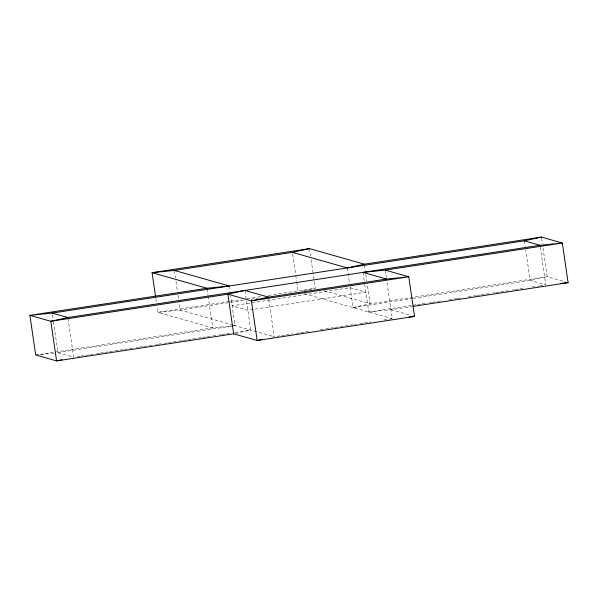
<?xml version="1.0" encoding="UTF-8"?>
<svg xmlns="http://www.w3.org/2000/svg" width="598" height="598" viewBox="0 0 598 598"><rect width="100%" height="100%" fill="white"/><g stroke="black" fill="none" stroke-linecap="round" stroke-linejoin="round"><path stroke-width="0.45" stroke-dasharray="2.99 2.24" d="M303.582 290.807L315.251 288.236L312.963 272.568M235.448 333.422L250.712 330.066L244.926 290.441M350.114 287.287L353.074 307.559L370.132 303.806L547.192 276.717L565.484 281.912M272.434 337.137L274.228 336.741L268.584 298.036M229.654 301.332L157.865 312.32L157.057 306.789M230.574 301.19L241.622 299.501M247.138 298.656L261.872 296.406M268.308 295.419L315.251 288.236M243.782 300.316L180.148 310.048L157.865 312.32L212.746 327.891L233.175 325.805M251.16 299.187L258.538 298.058M253.35 309.405L247.819 310.257L232.136 305.802L350.181 287.743L365.864 292.198L254.277 309.263M231.344 326.187L55.18 352.992M232.263 326.045L235.029 325.618L230.693 295.898M353.074 307.559L412.089 298.529M413.016 298.387L530.134 280.469L547.192 276.717L542.894 247.228M77.336 356.595L80.102 356.169M81.029 356.027L84.714 355.466M85.634 355.324L89.326 354.756M90.246 354.621L93.011 354.195M96.704 353.627L99.47 353.209M100.389 353.067L104.082 352.499M105.001 352.364L108.694 351.796M109.613 351.654L114.225 350.951M115.145 350.809L118.838 350.241M119.757 350.107L123.45 349.538M124.369 349.396L128.981 348.694M129.901 348.552L132.666 348.126M136.359 347.565L138.205 347.281M139.125 347.139L142.81 346.578M143.737 346.436L148.349 345.726M149.268 345.592L152.034 345.166M155.727 344.598L157.566 344.321M158.492 344.179L163.105 343.469M164.024 343.334L167.709 342.766M168.636 342.624L172.321 342.063M173.248 341.921L177.86 341.211M178.78 341.077L182.465 340.509M183.392 340.367L187.077 339.806M188.004 339.664L191.689 339.096M192.608 338.954L197.22 338.251M198.147 338.109L201.832 337.549M202.759 337.407L206.445 336.838M207.364 336.696L211.976 335.994M212.903 335.852L215.669 335.433M219.354 334.865L221.2 334.581M222.12 334.439L225.812 333.878M226.732 333.736L231.344 333.034M235.029 332.466L250.712 330.066M364.72 284.364L368.749 312.007L412.097 305.376M413.016 305.234L416.709 304.674M417.628 304.531L421.313 303.971M422.24 303.829L425.925 303.261M429.618 302.7L431.457 302.416M432.384 302.274L440.681 301.003M448.986 299.733L456.364 298.604M457.283 298.462L460.049 298.043M468.346 296.772L475.724 295.644M476.651 295.502L480.336 294.941M481.263 294.799L484.948 294.231M485.868 294.089L489.56 293.528M493.245 292.96L495.092 292.684M496.011 292.542L499.704 291.974M500.623 291.831L504.316 291.271M505.235 291.129L508.928 290.561M512.613 290L514.459 289.716M515.379 289.574L519.071 289.013M519.991 288.871L523.684 288.303M531.981 287.04L539.359 285.911M540.278 285.769L543.044 285.343M368.749 312.007L391.04 309.742L412.246 306.497M276.994 336.315L280.686 335.755M281.606 335.613L285.298 335.052M286.218 334.91L292.676 333.923M296.361 333.355L300.054 332.794M300.973 332.652L304.666 332.084M305.585 331.942L310.198 331.24M320.341 329.685L324.953 328.982M325.873 328.84L329.565 328.28M330.485 328.138L334.17 327.569M335.097 327.427L344.313 326.022M345.24 325.88L348.926 325.312M349.852 325.17L353.538 324.609M354.465 324.467L356.303 324.183M359.996 323.623L363.681 323.055M364.608 322.913L368.293 322.352M369.213 322.21L371.059 321.926M383.968 319.952L392.273 318.682L386.487 279.057M54.254 353.089L36.613 354.883L212.746 327.891L208.171 296.556M324.101 290.748L370.132 303.806L367.307 284.454M391.04 309.742L411.073 315.423M304.389 293.745L392.273 318.682M233.011 325.05L180.148 310.048L178.802 300.831M233.908 325.305L274.228 336.741M541.549 238.011L542.356 243.543M540.3 247.131L545.81 284.917L530.134 280.469L525.694 250.061M524.349 240.845L525.156 246.369M385.254 270.109L386.33 277.487M364.481 265.101L365.288 270.632M365.827 274.318L366.768 280.768M362.971 272.382L364.287 281.389M347.289 267.934L349.576 283.601M309.472 248.611L310.549 255.981M311.087 259.667L312.829 271.649M292.676 254.202L295.636 274.482M295.771 275.401L296.578 280.933M296.713 281.852L298.058 291.069M229.251 285.994L230.058 291.518M207.095 289.178L208.037 295.629M174.369 270.423L175.446 277.793M175.984 281.479L177.464 291.615M178.002 295.3L178.667 299.912M155.846 298.492L156.519 303.104M68 318.45L73.651 357.156L57.969 352.708L53.259 320.453M52.452 314.922L53.125 319.534"/><path stroke-width="0.9" d="M155.577 296.653L152.079 272.688L174.369 270.423L292.407 252.363L309.472 248.611L364.346 264.181L541.414 237.092L562.322 243.02L568.1 282.652L413.173 306.355M385.254 270.109L562.322 243.02L540.031 245.292L67.866 317.531L50.808 321.283L29.9 315.348L35.678 354.98L56.586 360.908L233.654 333.819L257.17 340.494L414.556 316.417L408.778 276.784L385.254 270.109L362.971 272.382L386.487 279.057L408.778 276.784L251.392 300.861L227.868 294.194L50.808 321.283L56.586 360.908L61.975 359.727M364.346 264.181L347.289 267.934L292.407 252.363M386.487 279.057L268.45 297.116L251.392 300.861L257.17 340.494L262.559 339.305M174.369 270.423L229.251 285.994L206.96 288.258L29.9 315.348L52.19 313.083L524.349 240.845L541.414 237.092M309.472 248.611L152.079 272.688L206.96 288.258M560.67 283.407L568.1 282.652M408.987 316.985L414.556 316.417L412.814 315.923M524.349 240.845L540.031 245.292M268.45 297.116L244.926 290.441L227.868 294.194L233.654 333.819M52.19 313.083L67.866 317.531"/></g></svg>
